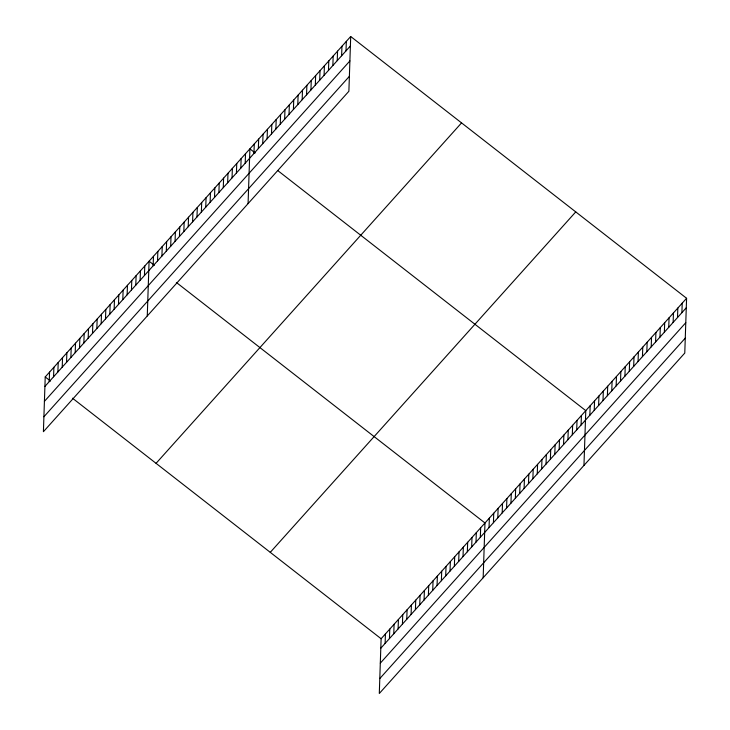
<?xml version="1.0" encoding="UTF-8"?>
<svg xmlns="http://www.w3.org/2000/svg" width="730" height="730" viewBox="0 0 730 730"><rect width="100%" height="100%" fill="white"/><g stroke="black" fill="none" stroke-linecap="round" stroke-linejoin="round"><path stroke-width="1.09" d="M350.701 36.5L45.224 376.945L43.408 431.713L348.885 91.259L350.701 36.5L686.592 298.287L684.777 353.055L379.299 693.5L381.115 638.741L686.592 298.287M49.239 381.617L49.549 372.127M53.564 376.79L53.883 367.299M57.889 371.962L58.208 362.481M62.223 367.144L62.534 357.654M66.549 362.317L66.859 352.836M70.874 357.499L71.193 348.009M75.199 352.672L75.519 343.191M79.533 347.854L79.844 338.364M83.859 343.027L84.169 333.537M88.184 338.209L88.503 328.719M92.509 333.382L92.829 323.892M96.844 328.555L97.154 319.074M101.169 323.737L101.479 314.247M105.494 318.91L105.813 309.429M109.828 314.092L110.139 304.602M114.154 309.264L114.464 299.784M118.479 304.446L118.798 294.957M122.804 299.619L123.124 290.138M127.139 294.801L127.449 285.311M131.464 289.974L131.774 280.484M135.789 285.156L136.108 275.666M140.114 280.329L140.434 270.839M144.449 275.502L144.759 266.021M147.268 315.953L149.084 261.194L154.368 265.309M153.154 265.802L153.473 256.312M157.543 260.911L157.853 251.43M161.923 256.029L162.233 246.539M166.303 251.147L166.623 241.657M170.692 246.256L171.002 236.776M175.072 241.374L175.382 231.885M179.452 236.493L179.772 227.003M183.832 231.602L184.152 222.121M188.221 226.72L188.532 217.23M192.601 221.838L192.921 212.348M196.981 216.947L197.301 207.466M201.37 212.065L201.681 202.584M205.75 207.183L206.07 197.693M210.13 202.301L210.45 192.811M214.52 197.41L214.83 187.929M218.9 192.528L219.219 183.038M223.28 187.646L223.599 178.156M227.669 182.755L227.979 173.275M232.049 177.874L232.368 168.384M236.429 172.992L236.748 163.502M240.818 168.101L241.128 158.62M245.198 163.219L245.517 153.729M248.081 203.606L249.897 148.847L255.171 152.962M253.967 153.446L254.277 143.965M258.347 148.564L258.666 139.074M262.727 143.682L263.046 134.192M267.116 138.8L267.426 129.31M271.496 133.909L271.815 124.429M275.876 129.028L276.195 119.537M280.265 124.146L280.576 114.656M284.645 119.255L284.965 109.774M289.025 114.373L289.345 104.883M293.414 109.491L293.725 100.001M297.794 104.6L298.114 95.119M302.174 99.718L302.494 90.228M306.563 94.836L306.874 85.346M310.943 89.945L311.254 80.464M315.323 85.063L315.643 75.573M319.713 80.181L320.023 70.691M324.093 75.299L324.403 65.809M328.473 70.408L328.792 60.928M332.862 65.527L333.172 56.037M337.242 60.645L337.552 51.155M341.622 55.754L341.941 46.273M346.011 50.872L346.321 41.382M385.121 643.404L385.44 633.914M389.455 638.577L389.765 629.096M393.78 633.759L394.09 624.269M398.105 628.932L398.425 619.451M402.431 624.114L402.75 614.623M406.765 619.286L407.075 609.805M411.09 614.468L411.401 604.978M415.416 609.641L415.735 600.151M419.75 604.823L420.06 595.333M424.075 599.996L424.385 590.506M428.401 595.169L428.72 585.688M432.726 590.351L433.045 580.861M437.06 585.524L437.37 576.043M441.385 580.706L441.696 571.216M445.711 575.879L446.03 566.398M450.036 571.061L450.355 561.571M454.37 566.234L454.68 556.753M458.695 561.416L459.006 551.926M463.021 556.589L463.34 547.098M467.346 551.77L467.665 542.28M471.68 546.943L471.991 537.453M476.006 542.116L476.316 532.635M480.331 537.298L480.65 527.808M483.16 577.749L484.976 522.99L176.359 282.455M489.045 527.589L489.355 518.099M493.425 522.707L493.745 513.217M497.805 517.816L498.125 508.336M502.194 512.934L502.505 503.445M506.574 508.053L506.894 498.563M510.954 503.162L511.274 493.681M515.343 498.28L515.654 488.79M519.723 493.398L520.043 483.908M524.104 488.516L524.423 479.026M528.493 483.625L528.803 474.144M532.873 478.743L533.192 469.253M537.253 473.861L537.572 464.371M541.642 468.97L541.952 459.489M546.022 464.088L546.341 454.598M550.402 459.207L550.721 449.716M554.791 454.315L555.101 444.835M559.171 449.434L559.49 439.944M563.551 444.552L563.87 435.062M567.94 439.661L568.25 430.18M572.32 434.779L572.639 425.289M576.7 429.897L577.019 420.407M581.089 425.015L581.399 415.525M583.964 465.402L585.779 410.643L278.048 170.793M589.849 415.242L590.168 405.752M594.238 410.36L594.548 400.87M598.618 405.469L598.928 395.988M602.998 400.587L603.318 391.098M607.387 395.706L607.698 386.216M611.767 390.815L612.078 381.334M616.147 385.933L616.467 376.443M620.536 381.051L620.847 371.561M624.917 376.16L625.227 366.679M629.296 371.278L629.616 361.788M633.686 366.396L633.996 356.906M638.066 361.514L638.376 352.024M642.446 356.623L642.765 347.142M646.835 351.741L647.145 342.251M651.215 346.859L651.525 337.37M655.595 341.969L655.914 332.488M659.984 337.087L660.294 327.597M664.364 332.205L664.674 322.715M668.744 327.314L669.063 317.833M673.133 322.432L673.443 312.942M677.513 317.55L677.823 308.06M681.893 312.659L682.212 303.178M44.913 386.435L350.391 45.99M44.411 401.372L349.898 60.928M43.9 416.766L349.387 76.322M156.065 463.34L461.552 122.895M270.264 552.345L575.751 211.901M380.795 648.231L686.282 307.777M380.303 663.168L685.78 322.715M379.792 678.562L685.269 338.109M45.224 376.945L50.498 381.06M72.498 398.206L381.115 638.741"/></g></svg>
